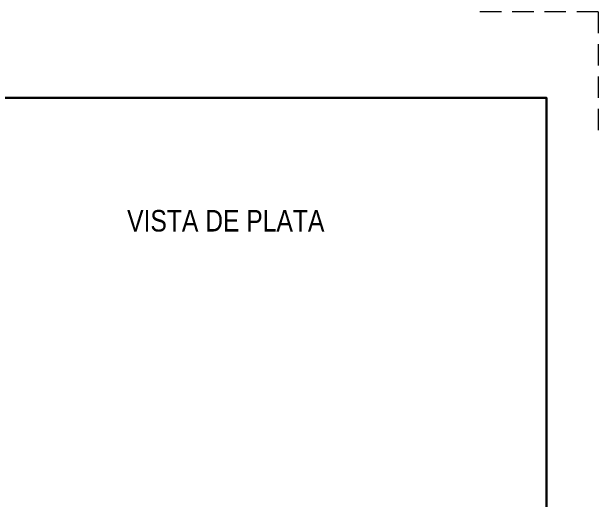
# Model space of a CAD drawing. Header units: millimetres. Extents: x 1804 to 3757, y 2643 to 7323.
# Drawn here: x 2576 to 2644.2, y 3179.8 to 3236.5 of the extents above; entities that cross this region are included whole.
import ezdxf

# ---------------------------------------------------------------- set-up
doc = ezdxf.new("R2010")
doc.units = ezdxf.units.MM
doc.linetypes.add('DASHED', pattern=[0.75, 0.5, -0.25])
for name, color, linetype, lineweight in [('_Cajetin Linea 3', 5, 'Continuous', 30), ('_Cajetin Linea 4', 3, 'DASHED', 0), ('POSTE', 7, 'Continuous', 13)]:
    doc.layers.add(name, color=color, linetype=linetype, lineweight=lineweight)
doc.styles.add('Cajetin', font='swissc.ttf')

# ---------------------------------------------------------------- blocks, each defined once
blk = doc.blocks.new('CAJETIN ARMADO')
at = {"layer": '_Cajetin Linea 3', "ltscale": 0.1}
blk.add_lwpolyline([(1569.362, 5499.82), (1376.454, 5499.82), (1376.454, 5776.82), (1569.362, 5776.82)], close=True, dxfattribs=at)
at = {"layer": '_Cajetin Linea 4', "ltscale": 5}
for q in [(1560.362, 5786.82), (1575.362, 5771.82)]:
    blk.add_line((1575.362, 5786.82), q, dxfattribs=at)

msp = doc.modelspace()

# ---------------------------------------------------------------- block references
at = {"layer": 'POSTE', "lineweight": 15}
msp.add_blockref('CAJETIN ARMADO', (1068.798, -2550.311), dxfattribs=at)

# ---------------------------------------------------------------- texts
at = {"color": 0, "lineweight": 15, "style": 'Cajetin'}
msp.add_text('VISTA DE PLATA', height=2.5, dxfattribs=at).set_placement((2589.427, 3211.002))

doc.saveas('drawing.dxf')
